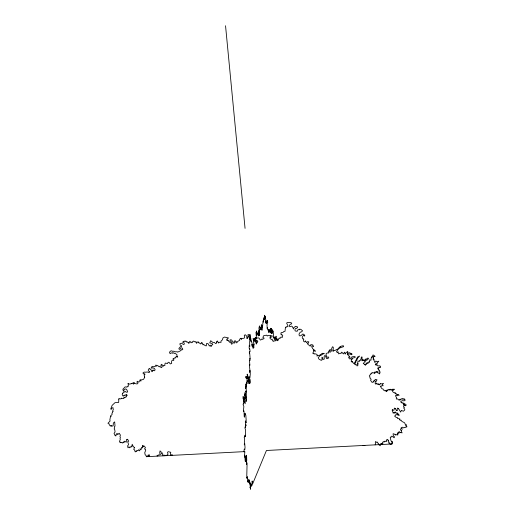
<?xml version="1.0" encoding="UTF-8"?>
<svg xmlns="http://www.w3.org/2000/svg" width="515" height="515" viewBox="0 0 515 515"><rect width="100%" height="100%" fill="white"/><g stroke="black" fill="none" stroke-linecap="round" stroke-linejoin="round"><path stroke-width="0.77" d="M245.488 397.561L246.247 401.423L246.389 398.887L244.87 392.758L246.305 397.889L246.325 393.46L245.513 391.477L245.99 390.904L246.363 392.224L246.061 386.578L245.674 388.671L245.565 387.589L245.932 385.626L246.17 386.405L245.81 383.99L246.421 385.684L246.685 382.536L246.872 383.669L247.2 383.16L247.026 380.727L247.226 381.557C247.438 380.186 246.749 377.353 245.803 377.939L245.79 376.607L246.215 377.225L246.215 376.587L246.962 378.622L246.975 378.184L247.348 378.596L247.406 377.585L247.561 378.834L247.2 374.141L247.934 378.467L247.754 375.77L248.32 378.731L248.481 378.119L248.726 378.525L248.829 383.475L249.138 383.636L249.009 379.645L249.627 383.302L249.588 380.315L249.955 383.224C251.127 378.731 248.636 378.107 249.138 376.71L249.923 377.701L250.296 373.839L249.382 365.225L249.569 364.234L249.846 365.27L249.537 360.757L249.672 360.159L249.91 360.712L249.872 358.614C250.496 362.225 249.479 348.623 249.415 353.786C248.874 348.41 250.889 355.324 249.659 348.61L249.64 349.106L249.131 348.095L249.286 345.192L249.807 346.447C249.292 339.43 250.155 342.391 249.949 334.441L250.47 338.703L250.792 338.201C250.927 342.494 251.578 341.31 252.118 343.286C251.932 343.788 252.157 347.986 252.389 346.08L253.123 348.43L253.296 344.393L253.432 347.619L253.599 347.915L253.65 347.161L253.837 347.709L253.889 343.151L253.354 341.876L254.378 338.658C255.125 344.348 254.88 340.531 255.588 337.995L252.987 338.709L253.818 340.756L254.552 340.241L255.434 340.666C256.805 341.181 256.979 339.7 257.854 341.464L256.155 343.602L255.717 342.147L255.923 337.647L255.62 338.31C255.537 337.312 256.554 338.973 257.197 337.975L258.858 337.93L260.294 339.984L260.79 340.016L261.672 339.018L262.302 339.43L262.489 338.999L263.744 338.864L264.098 338.149L262.856 337.428L263.667 335.69L266.603 335.149L267.291 336.005L267.929 335.503L270.227 335.696L270.658 336.321L270.639 335.69L272.229 335.838L272.004 336.849L270.632 337.299L270.072 336.99L270.04 338.413L271.205 339.359L272.281 339.198L272.171 339.849L273.265 341.497L274.032 340.647L274.881 341.104L275.718 340.492L273.993 338.31L274.225 336.855L273.748 337.673L273.13 331.132L272.963 330.836L272.409 333.205L271.952 329.304L271.862 333.411L271.682 332.027L271.534 333.276L271.366 332.935L271.392 328.448L270.806 329.606L270.697 328.261L270.285 332.922L269.931 329.619L269.886 332.201L269.326 329.8L269.12 331.106L268.811 330.315L268.585 332.349L268.296 329.877L268.122 329.51L268.083 330.212L267.362 327.489L267.182 328.519L267.021 325.158L267.53 321.92L267.723 322.499C267.44 316.609 266.873 325.042 266.21 323.452L265.952 322.532L265.746 323.002L265.766 320.703L266.113 321.778L266.158 321.122L265.682 319.3C265.328 320.176 265.74 315.418 265.302 316.744C264.897 322.113 264.8 310.584 264.453 317.478L264.343 319.403L264.034 317.543L264.041 319.435L263.5 318.882L263.39 322.113L263.178 320.781L263.011 321.199L262.483 327.913L262.187 325.647L262.032 326.491L261.993 330.25L261.382 324.469L261.092 329.079L260.815 327.617C260.5 326.883 260.609 326.87 260.667 329.652L260.551 328.95L260.3 329.812L259.476 325.841L258.91 328.248L259.393 330.218L259.225 329.652L259.212 335.555L258.82 330.572L258.839 335.246L258.433 333.173L258.453 335.999L257.455 332.922C257.655 335.748 256.785 333.514 256.612 330.958L256.747 335.471L256.187 332.027L256.058 332.973L256.444 338.619M274.856 339.16L275.126 339.398M246.543 457.294L246.234 455.247L246.196 458.974L245.835 456.56L245.848 457.674L245.79 457.198L245.88 461.672M277.025 340.57L277.128 340.776M149.408 456.541L149.44 455.022L148.899 454.668L148.616 455.666L147.934 455.157L147.934 456.618M251.069 341.625L251.133 341.059M274.843 338.201L274.72 337.325L274.733 338.123M249.872 370.317L249.775 372.313L249.769 370.324M275.242 337.995L275.306 337.151L275.512 338.722L275.692 337.125C276.626 334.518 275.795 337.995 276.613 339.314L276.819 338.361L277.392 340.434M250.741 340.814L250.902 339.977L250.129 339.791L249.08 337.673L248.784 336.153L249.511 335.284L248.404 334.493L247.94 334.666L248.127 336.379L247.309 338.471L246.878 338.632L247.078 337.544L246.614 337.248L246.943 336.417L245.385 334.776L244.239 335.271L244.722 337.261L244.181 338.162L242.404 338.522C241.136 337.125 241.554 341.052 240.988 338.735L240.756 338.265L239.623 339.263L239.687 340.396L237.743 341.374L236.72 342.945L236.211 341.419L235.567 341.606L235.529 340.93L234.885 340.705L234.029 341.657L235.207 342.668L233.842 343.241L231.525 339.906L230.089 339.81L230.141 341.155L230.836 341.207L232.413 343.254L231.731 344.348L230.881 342.758L229.355 342.05L229.046 341.162L228.544 341.239L228.454 340.364L227.649 340.331L227.604 339.765L226.961 340.589L226.658 339.282L228.544 337.962L224.514 337.061L222.898 337.975L222.499 339.752L220.929 341.181L221.064 342.359L218.933 342.263L218.688 343.08L217.24 340.898L216.944 342.076L216.397 341.825L216.706 342.984L215.669 343.602L214.227 342.353L212.888 342.488L210.706 340.679L209.721 342.893L212.154 343.531L212.83 344.632L211.382 345.314L211.652 345.874L210.912 346.589L210.371 345.134L209.335 346.022L208.112 343.737L206.573 343.434L206.315 345.874L205.646 345.771L204.655 345.056L204.217 345.256L203.554 344.22L202.839 344.793L202.472 342.913L201.629 343.241L201.436 342.533L200.663 343.988L198.867 342.584L198.584 342.893L198.436 341.851L197.882 342.263L197.084 341.915L196.685 343.447L195.771 341.522L195.314 342.102L193.82 341.168L193.183 341.136L192.661 342.179L192.063 341.818L192.011 342.404L191.033 342.81L189.945 341.233L189.25 342.372L188.677 342.456C189.887 343.363 188.329 343.898 188.11 342.282L187.196 341.902L186.971 342.256L185.844 341.007L185.374 341.529L184.885 340.962L183.997 341.677L183.437 341.239L182.716 342.192L183.012 342.662L184.042 342.636L184.357 344.136L183.417 344.535L181.595 343.196L179.87 343.775L180.07 344.844L181.673 345.893L181.338 346.717L180.63 346.498L178.924 348.436L178.963 349.009L179.703 349.415L181.087 347.786L182.51 348.217L182.793 349.531L181.422 350.058L181.177 349.646L180.237 350.947L177.572 352.183L177.231 351.719L175.576 351.842L173.671 351.159L172.725 351.449L171.881 350.85L170.742 350.973L169.596 352.015L169.628 352.987L170.272 353.663L171.044 352.775L172.19 353.226L172.544 352.704C173.021 353.766 173.8 351.848 174.212 353.483L174.855 353.232L176.96 354.565L176.806 355.208L177.733 357.127L176.587 356.425L176.484 356.953L175.943 356.721L175.589 358.009L174.991 357.59L174.579 358.215L173.252 358.517L173.027 358.961L173.806 359.361L173.819 360.178L173.362 360.506L172.641 360.049L171.81 360.738L171.444 362.18L171.753 363.32L170.291 363.951L168.965 362.245L168.045 362.386L167.575 363.584L165.405 363.036L164.858 363.996L164.897 365.483L163.796 365.592L163.628 366.184L161.549 364.285L160.764 365.328L162.315 366.332L161.646 367.665L160.686 367.292L160.165 366.448L159.676 366.262L159.225 366.899L157.609 365.444L156.882 365.908L155.878 364.981L156.142 366.281L155.556 365.953L153.85 366.88L152.704 366.339L152.485 366.892L151.732 366.719L151.178 367.704L151.835 368.315L152.453 367.794L154.223 368.334L155.034 369.345L154.983 370.156L154.217 370.794L153.431 369.963L153.167 370.665L152.434 370.163L152.286 371.65L151.899 371.708L151.268 369.912L150.554 369.783L149.994 368.682L148.899 368.656L149.157 369.049L148.198 369.995L148.7 371.148L149.762 371.412L149.118 372.648L147.496 371.991L145.494 372.203C144.335 371.746 141.625 372.718 143.782 374.051L144.168 373.562L144.297 374.122L145.063 374.154L144.149 375.519L144.612 376.613L144.316 377.019L144.741 377.173L143.582 379.304L141.831 379.858L140.093 379.755L140.254 380.527L141.123 380.907L139.72 380.682L138.818 382.194L137.363 381.255L136.829 382.13L137.949 383.192L137.099 383.978L134.795 383.521C134.769 382.767 133.391 381.943 133.411 383.076L134.17 383.398L133.417 384.164L132.535 382.993L131.769 383.688L131.209 383.334L131.274 383.759L129.297 384.132L128.216 383.347L127.849 383.623L128.493 384.905L128.1 385.69L128.383 386.224L127.051 386.495L127.044 387.151L125.132 386.874L122.866 389.256L123.407 391.278L123.941 389.733L124.514 389.964L125.023 388.87L126.555 389.282L127.701 391.651C127.083 392.939 126.336 391.915 125.003 391.484L124.855 392.018L124.469 391.818L122.963 392.81L122.956 393.383L122.506 393.325L122.216 394.702L123.201 396.273L123.742 395.365L124.566 395.816L124.913 394.876L125.557 395.288L126.355 394.342L127.218 395.353L126.799 395.23L126.297 396.705L125.847 396.647L125.937 397.265L124.662 397.393L124.611 397.973L123.864 397.451L123.503 398.649L121.244 398.159L121.244 398.732L119.493 398.996L119.197 398.468L118.366 399.228L118.772 399.872L118.682 402.415L114.967 402.679L112.122 405.376L110.744 408.962L111.221 409.399L111.472 408.337L112.959 407.597L113.3 409.599L112.708 410.79L113.21 411.446L112.379 411.723L112.669 412.631L111.961 413.101L112.07 414.556L110.519 415.888L111.137 416.603L110.442 416.777L109.849 419.925L110.094 421.025L107.931 423.259L109.174 423.832L109.071 424.354L110.3 426.079L110.822 425.364L111.311 426.304L111.395 425.66L112.618 426.111L113.171 425.648L113.332 423.079L114.671 421.869L115.025 426.13L114.227 426.755L114.684 428.081L114.098 428.931L114.729 429.6L115.077 431.963L114.034 433.385L115.251 435.619L115.18 435.117L115.849 436.038L116.48 433.656L117.51 434.641L117.697 433.476L118.695 434.209L119.177 433.25L120.426 435.091L119.931 436.565L120.407 437.383L120.027 438.458L120.33 439.301L119.486 441.458L119.982 442.398L120.272 441.973L120.838 442.778L121.044 442.366L122.647 443.016L122.821 442.353L123.677 442.733L123.845 441.439L124.495 442.231L124.611 441.194L126.272 442.218L126.413 439.527L127.25 439.784L127.263 439.276L127.63 439.347L128.705 441.213L127.694 441.619L128.583 444.664L127.598 445.829L127.978 447.799L128.647 446.936L129.58 447.812L129.889 446.878L130.932 447.355L131.19 446.048L131.995 446.692L132.175 444.252L133.198 446.344L134.016 447.348L134.55 447.271L133.72 449.479L134.421 449.717L135.233 451.945L136.218 450.754L136.507 451.488L137.202 450.432L137.801 450.773L138.677 449.692L139.34 450.889L140.157 449.814L140.054 448.7L141.052 449.679L141.625 447.335L142.314 447.928L142.333 446.795L142.848 446.981L142.674 445.359L143.608 446.775L143.891 445.784L145.488 447.541L144.625 448.713L144.683 449.138L145.494 449.273L145.706 450.284L144.728 452.775L145.243 455.041L145.996 455.189L146.337 456.702L244.825 451.603M164.401 455.769L164.607 455.118L166.03 455.685M146.337 456.702L146.672 456.683M363.024 445.481L364.91 445.385M256.85 343.138L256.65 340.299M274.463 337.969L274.366 337.615L274.225 338.336L274.289 337.66L275.107 337.705L277.128 340.524L277.463 340.035L278.338 340.145C277.843 338.709 278.853 339.404 278.93 338.349L279.709 338.284L279.812 337.827L280.405 338.13L281.081 336.907L282.123 337.48L282.413 337.145L282.729 335.535L282.323 334.859L281.731 335.046L281.19 334.151L280.913 334.338L281.074 332.658L282.928 332.478L283.939 331.396L284.995 331.383L285.477 327.109L286.031 327.495L286.752 326.504L287.821 326.755L288.001 326.021L286.63 323.111L287.203 322.557L290.157 322.467L291.78 323.105L291.381 324.044L290.602 324.102L289.301 325.358L289.713 326.761L291.522 326.143L292.179 326.394L293.544 329.014L293.891 327.431L294.838 327.115L295.172 326.298L296.189 326.793L297.001 326.433L297.664 327.572L296.434 328.461C295.211 327.849 294.561 329.652 295.185 330.939L297.219 331.287L297.458 330.128L298.732 329.529L299.196 329.87L299.576 329.104L299.878 329.471C300.567 328.725 301.352 329.761 301.803 330.244C303.76 330.553 301.05 332.458 300.264 332.123L299.054 334.01C298.855 336.784 300.528 336.057 302.06 334.847L302.151 334.306L303.18 334.035C303.811 334.975 305.022 334.383 304.719 336.095L303.49 335.284L302.163 337.158L302.646 338.51L303.206 338.426L303.084 339.192L303.766 339.295L303.502 341.104L304.532 341.966L305.286 341.58L305.234 340.911L305.64 341.052L306.438 342.63L307.532 341.651L308.794 341.806L308.485 343.273L307.822 342.964L307.21 343.672L309.985 346.041L310.365 346.048L310.384 345.166L310.963 344.599L312.824 344.934L313.609 346.717L311.845 345.758L311.781 347.265L312.36 347.651L312.496 348.584L315.077 350.573L315.283 351.359L313.326 350.02L313.732 351.378L312.869 353.039L313.12 353.747L314.015 353.322L314.169 354.005L315.135 353.856C316.706 353.96 318.077 354.957 316.841 356.007L320.285 354.951L322.248 353.329L324.173 353.374L324.225 353.734L323.085 353.869L321.495 355.099L320.491 355.163L318.186 357.661L319.01 359.155L320.781 360.133L321.708 360.275L321.959 359.863L321.959 357.165L322.712 357.809L322.866 359.476L324.27 359.142C324.315 357.062 323.555 356.631 325.074 355.324L326.484 358.369L327.019 358.73L328.828 357.893L328.145 356.805L327.302 357.371L326.51 356.734L326.034 353.799L327.27 352.923L328.692 353.026L328.319 351.7L330.141 349.421C331.596 350.4 328.564 350.606 329.915 352.402L331.506 350.973L331.641 348.571L332.407 346.891L332.825 346.762L333.417 347.805L332.651 350.985L333.411 351.378L333.527 350.046L334.589 350.696L336.61 349.518L336.965 349.84L340.17 346.537L340.595 347.039L340.756 346.325L341.934 345.964C342.655 346.376 342.848 345.005 343.627 346.144L343.66 346.64L339.681 347.992L337.737 349.724L336.482 351.668L337.383 352.724L338.014 351.623L338.658 353.908L340.048 353.2L341.02 353.554L341.4 352.247L341.883 352.234L343.363 353.934L344.535 352.157L345.179 354.101L345.584 353.02L347.799 351.372L347.219 354.088L348.179 352.923L349.576 352.711L351.603 353.94L351.758 353.625L351.945 354.185L351.867 354.706L350.773 354.577L350.438 354.043L348.024 353.966L347.586 354.835L347.979 354.706L349.028 355.936C349.846 356.695 350.348 357.423 349.093 357.095L348.713 356.934L349.138 358.472L350.046 359.064L351.455 357.178L352.62 356.708L354.79 356.528L355.324 357.03L354.848 357.616L352.312 358.144L352.241 359L351.694 358.659L351.848 359.695L351.417 359.476L351.14 359.94L351.552 361.079L351.159 361.775L352.498 361.781L352.112 361.845L352.305 361.459L353.535 363.468L354.475 363.114L357.674 356.914L359.631 356.058L357.133 358.62L357.101 360.107L355.962 361.124L355.646 363.011L355.131 362.875L354.5 364.311L355.382 364.247L355.421 364.877L356.374 364.594L357.114 365.965L357.964 365.341L357.481 363.719L358.131 364.118L358.099 363.558L357.449 363.159L357.989 362.09L357.758 361.562L358.826 361.047L359.367 361.388L359.309 360.622L360.352 360.68L360.152 360.004L360.996 359.309L361.285 357.217L362.026 356.895L361.807 357.423L362.277 357.919L361.794 358.698L362.303 359.47L361.897 359.74L362.013 360.854L362.721 359.618L362.882 360.719L363.365 359.946L363.738 360.455L364.034 359.773L364.511 360.687L365.695 358.961L366.075 359.534L366.403 359.064C366.583 358.472 366.925 359.193 367.832 358.002L368.483 358.401L368.418 358.974C367.324 359.219 368.148 359.135 367.137 360.011L364.736 360.867L365.335 361.91L364.588 361.878L363.21 363.642L364.298 363.97L364.865 364.8L364.942 364.298L365.393 365.36L366.043 363.706L366.377 364.292L366.854 362.811L367.201 363.532L367.652 362.547L368.431 363.139L368.92 361.723L369.545 362.264L369.77 359.76L370.897 360.365L371.405 357.043L371.894 357.674L371.907 356.753L372.294 357.05L372.982 354.97L374.231 355.421L373.935 356.097L374.997 356.219L374.997 356.573L373.414 356.599L373.15 357.133L373.716 357.616L373.272 358.318L373.658 358.26L372.982 359.064L374.16 359.315L373.748 359.869L374.598 361.646A1.004 0.946 22.3 0 0 374.965 362.444L375.931 360.97L376.755 361.839L378.86 361.163L377.231 362.94L377.405 363.268L375.48 363.918L375.313 364.485L375.364 364.839L376.214 364.62L376.182 365.251L377.044 364.672L377.791 365.914L379.787 365.792L380.656 366.558L380.431 367.588L379.278 367.041L379.233 367.581L377.984 367.684L378.332 368.347L377.682 368.624L378.853 368.901L378.158 369.725L379.632 370.311L378.808 371.154L379.832 371.27L380.076 372.944L379.265 372.976L379.465 373.935L379.014 373.015L378.029 373.163L377.437 371.721L377.431 372.081L376.465 371.508L376.594 372.39L374.933 371.83L375.152 372.873L374.592 372.506L374.746 373.562L373.163 372.635L371.791 372.751C372.615 374.096 370.594 372.776 370.858 373.697L370.748 374.701L370.182 374.701L369.287 375.911L370.111 377.231L369.757 377.823L371.173 379.317L370.562 380.308L371.92 382.265L372.809 382.31L373.098 381.731L373.336 382.053L373.452 381.132L373.987 381.325L374.167 380.398L374.45 380.624L375.396 379.317L376.98 379.8L376.652 380.566L375.924 380.765L376.201 381.802L375.197 381.415L375.197 383.572L375.66 384.132L376.124 383.881L376.137 383.07L377.398 384.409L377.965 383.521L378.577 384.724L378.885 384.023L379.426 384.892L380.443 383.424L380.727 383.965L383.578 383.463L382.285 384.46L383.147 385.799L381.744 385.645L381.235 386.379L380.566 386.038L380.823 387.1L381.988 388.754L383.109 389.031L383.475 390.145L384.686 390.331L385.091 391.001L385.638 390.557L386.089 391.149L386.153 390.55L386.52 391.67L387.035 389.906L387.756 390.969L388.091 389.379L389.462 389.984L389.758 389.572L389.926 389.984L390.222 389.205L391.02 390.113L391.2 389.572L391.632 390.093L392.585 389.218L394.593 389.282L393.376 390.055L392.829 389.842L392.984 390.55L392.282 390.66L392.668 391.555L393.466 392.456L395.52 392.81L394.915 393.557L396.17 393.37L396.151 394.329L398.488 394.49L399.125 395.346L397.297 395.108L397.226 395.7L395.584 395.365L395.906 396.853L396.595 397.335L396.273 398.996L397.651 398.938L399.234 400.31L399.955 399.254C400.001 400.355 400.998 399.988 400.895 399.035L401.668 398.7L402.189 399.428L402.601 398.417L403.631 399.138L404.243 398.752L403.96 399.234L404.874 399.537L405.176 400.226L403.947 400.921L402.769 400.586L400.87 401.314L400.722 402.067L402.118 402.421L401.79 402.859L402.382 403.161L403.863 403.11L403.303 403.863L404.03 403.47L403.754 404.236L404.951 403.889L406.238 404.925L405.859 405.543L405.279 405.35L405.305 405.788L403.548 404.436L404.378 405.318L403.496 405.949L403.676 406.927L404.507 407.249L403.683 408.041L404.809 409.322L404.642 410.075L403.335 411.273L401.359 410.346L400.683 412.116L398.417 408.389L398.372 408.897L397.696 407.996L397.284 408.665L397.149 410.693L396.808 410.243L396.486 410.687L395.365 408.395L395.314 408.852C393.248 405.833 395.353 412.496 392.572 409.599L392.636 410.313L392.121 409.998L393.009 412.599C393.215 414.8 394.046 410.384 394.323 413.017L394.529 412.541L394.722 413.069L395.217 411.936C395.739 412.309 395.881 412.135 396.041 413.262L396.505 413.249C396.956 412.541 398.475 413.313 397.889 414.157L398.758 414.472C400.194 417.028 397.921 413.745 397.908 415.103L397.252 413.803L397.168 414.82L395.758 414.627L395.436 415.528L394.567 416.056L396.286 417.498L397.754 417.729L397.393 418.386L399.859 418.914L399.486 419.719L400.001 419.641L400.181 420.414L401.082 420.131C401.661 422.397 404.874 421.92 404.996 423.645L405.356 424.643L406.599 425.004L405.646 425.448L406.966 426.645C406.966 427.482 405.144 426.562 405.247 427.514L404.301 427.353L403.715 427.946L402.324 427.193L401.134 427.778L402.473 429.195L400.741 428.744L400.503 429.793L401.23 430.643L401.752 430.566L401.185 431.055L402.131 432.89L400.316 432.4L400.303 432.761L399.041 431.428L399.009 433.154L397.94 432.407L398.243 433.018L397.38 433.398L398.063 433.701L397.168 434.139L397.838 434.345L397.883 434.892C397.232 435.001 396.692 435.046 395.443 434.248C396.202 436.759 394.097 432.87 393.048 433.849L393.434 436.018L394.548 436.862L394.149 437.782L391.851 436.102L391.555 436.752L390.692 436.932L390.917 437.505L390.235 437.66L391.014 440.834L392.507 442.076L391.799 441.831L392.43 442.746L392.005 442.758L392.379 443.364L391.864 443.492L391.973 443.981L266.442 450.483L252.582 484.029L252.144 480.978L252.086 485.214C251.661 486.257 251.526 483.843 251.616 486.231L251.397 484.235L251.185 484.641L251.043 483.894L250.844 484.847L250.535 483.07L250.419 489.25L249.949 482.523L249.588 481.602L249.485 484.048L249.196 479.851L248.797 482.703L248.204 479.671L247.985 482.188L247.477 476.723L247.258 477.984L247.219 477.585L246.73 478.165L247.091 463.223L246.518 462.013L246.46 464.433L246.537 459.831M391.973 443.981L390.769 444.007L390.782 444.561L389.237 443.286C390.151 442.334 388.246 443.512 388.857 442.771L388.593 440.608L388.233 440.872L387.904 439.643L387.254 439.314L386.166 440.402L386.945 440.924L386.334 441.516L384.448 441.233L384.081 442.14L383.701 441.625L382.503 442.301L382.902 443.312L382.51 444.368L382.014 443.376L380.752 443.634L381.274 444.123L380.566 444.374L380.218 445.778L378.924 444.76L378.686 443.801L378.313 444.001L377.482 442.063L376.8 442.52L375.654 441.484L375.306 442.173L375.59 444.477L375.062 444.857M251.539 344.838L252.163 345.198L252.26 344.677L253.354 344.619L253.592 344.078L254.159 344.799M171.952 455.376L172.184 454.545L170.62 455.157L170.356 453.786L170.8 452.305L168.128 451.668L167.517 452.421L168.057 454.314L167.021 454.945L167.175 455.621M246.479 457.275L246.634 456.271L246.749 460.391L246.646 459.856M157.165 456.142L157.172 455.292L157.757 455.672L158.189 455.041L160.455 454.706L159.682 453.026L160.03 450.902L160.989 451.61L161.337 453.535L162.289 452.827L162.103 454.269L162.804 454.069L163.036 455.839M256.303 343.705L256.348 344.084L256.522 343.653M245.842 461.485L245.603 460.268L245.501 461.749L245.211 461.06L244.734 455.228L244.67 457.166L244.464 456.663L244.825 451.925L244.419 451.23L244.123 452.016L244.039 449.994L244.348 449.016L244.818 449.698L245.037 447.368L244.728 443.608L244.297 444.863L244.67 438.883L244.194 437.383L244.638 436.443L244.715 436.9L244.998 435.143L245.436 436.791L245.636 430.334L244.908 427.81L245.288 426.645L245.571 427.701L245.777 424.766L245.945 425.615L245.32 421.907L245.455 420.871L246.099 422.834L246.157 420.098L245.835 415.393L245.192 413.236L244.915 415.084L244.709 413.474L244.567 414.614L244.483 413.719L244.38 417.137L244.335 416.088L244.2 416.403L244.026 411.369L243.659 410.41L243.576 411.35L243.441 410.449L243.865 406.522L243.074 404.59L243.408 403.354C243.949 406.593 243.563 397.49 243.048 398.771L243.125 396.498L244.329 402.312L244.348 401.565L245.172 403.805L245.249 401.365L244.039 398.198L244.078 397.58L244.773 398.983L244.876 397.303L245.095 398.243L244.67 394.432L245.455 397.535M225.544 25.75L245.056 228.37M267.279 327.669L267.279 327.669M248.153 481.068L248.146 481.422L248.153 481.068M250.213 487.113L250.148 487.608L250.213 487.113M247.123 477.617L247.097 477.997L247.123 477.617M246.569 459.972L246.563 459.477L246.569 459.972M245.694 460.693L245.642 460.146L245.642 460.648"/></g></svg>
